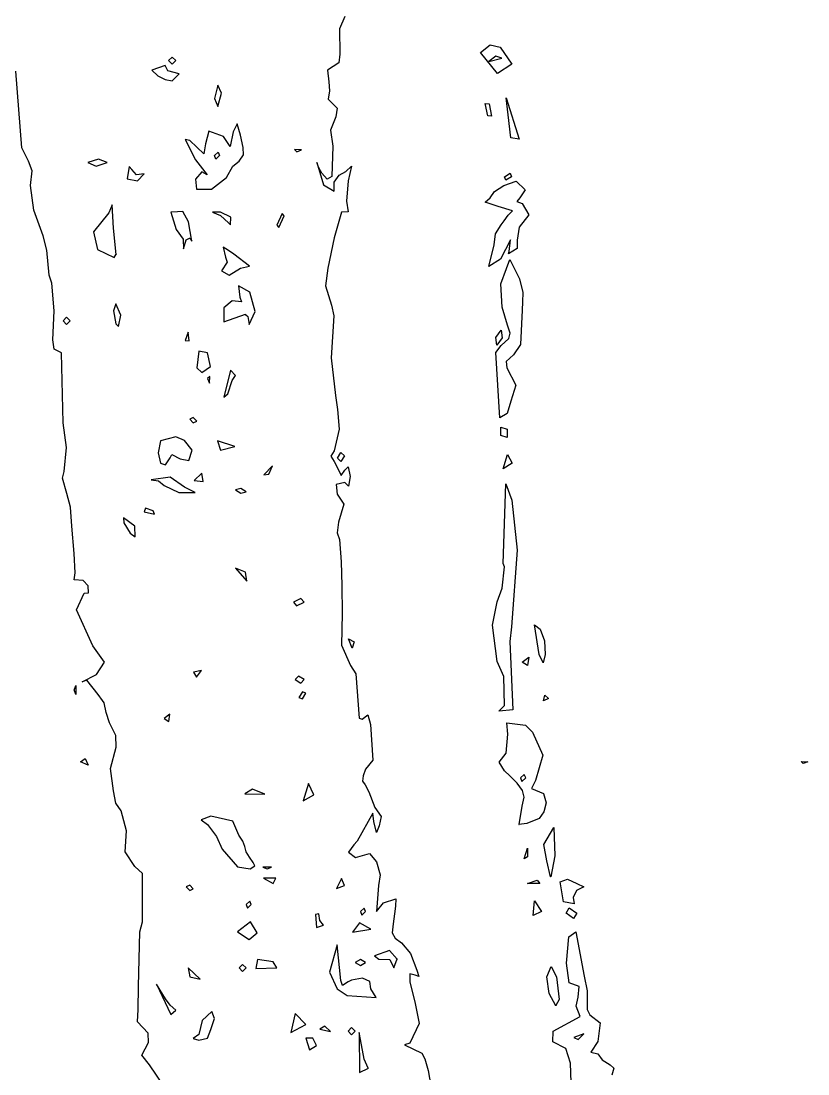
# Model space of a CAD drawing. Extents: x -16 to 63, y -3 to 108.
# Drawn here: x 40.058 to 41.495, y 84.325 to 86.249 of the extents above; entities that cross this region are included whole.
import ezdxf

# ---------------------------------------------------------------- set-up
doc = ezdxf.new("R2010")
doc.units = 0

msp = doc.modelspace()

# ---------------------------------------------------------------- linework, layer by layer
at = {"layer": 'Layer 1'}
for p, q in [((40.649016, 86.257318), (40.639449, 86.234825)), ((40.639449, 86.234825), (40.640295, 86.188868)), ((40.897138, 86.191429), (40.914664, 86.205427)), ((40.914664, 86.205427), (40.933319, 86.201392)), ((40.933319, 86.201392), (40.954457, 86.17035)), ((40.333823, 86.183223), (40.327388, 86.176789)), ((40.327388, 86.176789), (40.333823, 86.170354)), ((40.340258, 86.176789), (40.333823, 86.183223)), ((40.333823, 86.170354), (40.340258, 86.176789)), ((40.340258, 86.176789), (40.340258, 86.176789)), ((40.640295, 86.188868), (40.638602, 86.17264)), ((40.92814, 86.153386), (40.897138, 86.191429)), ((40.925289, 86.185107), (40.912081, 86.175512)), ((40.912081, 86.175512), (40.936014, 86.181043)), ((40.936014, 86.181043), (40.925289, 86.185107)), ((40.936014, 86.181043), (40.936014, 86.181043)), ((40.059499, 86.017665), (40.048069, 86.157743)), ((40.320982, 86.167616), (40.296513, 86.159545)), ((40.296513, 86.159545), (40.307774, 86.149103)), ((40.325808, 86.158275), (40.320982, 86.167616)), ((40.346692, 86.15263), (40.325808, 86.158275)), ((40.638602, 86.17264), (40.617718, 86.159376)), ((40.617718, 86.159376), (40.620258, 86.138266)), ((40.954457, 86.17035), (40.928154, 86.153388)), ((40.307774, 86.149103), (40.32101, 86.142132)), ((40.32101, 86.142132), (40.333851, 86.139592)), ((40.333851, 86.139592), (40.346692, 86.152489)), ((40.346692, 86.152489), (40.346692, 86.15263)), ((40.620258, 86.138266), (40.621104, 86.121784)), ((40.928154, 86.153388), (40.92814, 86.153386)), ((40.417397, 86.131791), (40.411076, 86.107689)), ((40.423719, 86.117341), (40.417397, 86.131791)), ((40.417397, 86.09324), (40.423719, 86.117341)), ((40.423719, 86.117341), (40.423719, 86.117341)), ((40.621104, 86.121784), (40.619129, 86.106262)), ((40.411076, 86.107689), (40.417397, 86.09324)), ((40.619129, 86.106262), (40.635074, 86.090203)), ((40.91028, 86.076043), (40.905849, 86.098536)), ((40.905849, 86.098536), (40.912707, 86.097689)), ((40.947587, 86.077654), (40.943861, 86.109049)), ((40.943861, 86.109049), (40.967935, 86.033021)), ((40.635074, 86.090203), (40.632816, 86.074145)), ((40.912707, 86.097689), (40.917138, 86.075196)), ((40.452704, 86.061134), (40.445592, 86.046459)), ((40.458771, 86.040617), (40.452704, 86.061134)), ((40.632816, 86.074145), (40.623306, 86.049507)), ((40.917138, 86.075196), (40.91028, 86.076043)), ((40.91028, 86.076043), (40.91028, 86.076043)), ((40.952638, 86.035871), (40.947587, 86.077654)), ((40.400831, 86.047842), (40.394509, 86.02501)), ((40.427671, 86.037992), (40.400831, 86.047842)), ((40.445592, 86.046459), (40.439552, 86.020099)), ((40.463456, 86.017983), (40.458771, 86.040617)), ((40.623306, 86.049507), (40.627624, 86.020537)), ((40.365977, 86.030965), (40.357369, 86.032376)), ((40.357369, 86.032376), (40.376278, 85.995255)), ((40.391433, 86.006299), (40.365977, 86.030965)), ((40.394509, 86.02501), (40.391433, 86.006299)), ((40.439552, 86.020099), (40.427671, 86.037992)), ((40.967935, 86.033021), (40.952638, 86.035871)), ((40.952638, 86.035871), (40.952638, 86.035871)), ((40.071494, 85.993225), (40.059499, 86.017665)), ((40.410963, 86.003259), (40.417765, 86.009694)), ((40.413785, 85.996824), (40.410963, 86.003259)), ((40.410963, 86.003259), (40.410963, 86.003259)), ((40.420587, 86.003259), (40.413785, 85.996824)), ((40.417765, 86.009694), (40.420587, 86.003259)), ((40.455977, 85.993091), (40.464021, 86.004887)), ((40.464021, 86.004887), (40.463456, 86.017983)), ((40.569902, 86.013571), (40.557569, 86.014136)), ((40.557569, 86.014136), (40.561464, 86.010241)), ((40.561464, 86.010241), (40.569902, 86.013628)), ((40.569902, 86.013628), (40.569902, 86.013571)), ((40.627624, 86.020537), (40.625366, 85.964883)), ((40.078041, 85.975473), (40.071494, 85.993225)), ((40.199243, 85.996836), (40.179572, 85.990401)), ((40.179572, 85.990401), (40.195263, 85.983966)), ((40.195263, 85.983966), (40.214934, 85.990401)), ((40.214934, 85.990401), (40.199243, 85.996836)), ((40.214934, 85.990401), (40.214934, 85.990401)), ((40.255072, 85.983458), (40.251854, 85.960711)), ((40.260011, 85.977927), (40.255072, 85.983458)), ((40.376278, 85.995255), (40.398094, 85.967767)), ((40.4334, 85.96309), (40.44466, 85.983975)), ((40.44466, 85.983975), (40.455977, 85.993091)), ((40.6018, 85.980969), (40.598385, 85.990621)), ((40.598385, 85.990621), (40.610549, 85.949866)), ((40.651349, 85.974173), (40.661509, 85.984192)), ((40.661509, 85.984192), (40.655639, 85.956986)), ((40.075219, 85.948492), (40.078041, 85.975473)), ((40.268929, 85.967795), (40.260011, 85.977927)), ((40.282419, 85.969771), (40.268929, 85.967795)), ((40.270283, 85.957268), (40.282419, 85.969883)), ((40.282419, 85.969883), (40.282419, 85.969771)), ((40.387765, 85.973778), (40.376476, 85.960231)), ((40.398094, 85.967767), (40.387765, 85.973778)), ((40.607529, 85.971317), (40.6018, 85.980969)), ((40.617012, 85.960057), (40.607529, 85.971317)), ((40.625366, 85.964883), (40.617012, 85.960057)), ((40.6299, 85.9547), (40.638705, 85.967541)), ((40.638705, 85.967541), (40.651349, 85.974173)), ((40.941103, 85.964646), (40.951517, 85.97108)), ((40.943643, 85.958211), (40.941103, 85.964646)), ((40.941103, 85.964646), (40.941103, 85.964646)), ((40.954057, 85.964646), (40.943643, 85.958211)), ((40.951517, 85.97108), (40.954057, 85.964646)), ((40.081061, 85.903501), (40.075219, 85.948492)), ((40.251854, 85.960711), (40.270283, 85.957268)), ((40.376476, 85.960231), (40.378169, 85.942085)), ((40.405996, 85.942085), (40.433259, 85.962969)), ((40.433259, 85.962969), (40.4334, 85.96309)), ((40.610549, 85.949866), (40.629825, 85.938492)), ((40.629825, 85.938492), (40.6299, 85.9547)), ((40.655639, 85.956986), (40.652421, 85.919882)), ((40.92273, 85.937419), (40.93972, 85.94868)), ((40.93972, 85.94868), (40.962382, 85.956413)), ((40.962382, 85.956413), (40.978666, 85.940467)), ((40.378169, 85.942085), (40.405996, 85.942085)), ((40.905768, 85.918172), (40.914686, 85.926215)), ((40.914686, 85.926215), (40.92273, 85.937419)), ((40.969268, 85.926243), (40.963596, 85.919131)), ((40.978666, 85.940467), (40.969268, 85.926243)), ((40.22431, 85.913244), (40.218129, 85.898399)), ((40.226568, 85.870852), (40.22431, 85.913244)), ((40.652421, 85.919882), (40.655272, 85.900494)), ((40.929277, 85.910128), (40.905768, 85.918172)), ((40.955524, 85.902085), (40.929277, 85.910128)), ((40.963596, 85.919131), (40.973473, 85.915801)), ((40.973473, 85.915801), (40.98527, 85.895058)), ((40.098276, 85.856632), (40.081061, 85.903501)), ((40.218129, 85.898399), (40.190133, 85.863791)), ((40.343543, 85.900381), (40.331238, 85.899534)), ((40.331238, 85.899534), (40.341342, 85.868281)), ((40.353421, 85.901227), (40.343543, 85.900381)), ((40.36344, 85.88229), (40.353421, 85.901227)), ((40.422421, 85.900017), (40.407746, 85.899734)), ((40.407746, 85.899734), (40.422195, 85.893921)), ((40.422195, 85.893921), (40.436645, 85.880402)), ((40.440878, 85.890506), (40.422421, 85.900017)), ((40.440653, 85.876705), (40.440848, 85.890619)), ((40.440848, 85.890619), (40.440878, 85.890506)), ((40.534864, 85.897166), (40.525071, 85.876141)), ((40.528966, 85.87202), (40.538759, 85.893046)), ((40.538759, 85.893046), (40.534864, 85.897166)), ((40.538759, 85.893046), (40.538759, 85.893046)), ((40.643503, 85.899647), (40.629985, 85.853052)), ((40.655272, 85.900494), (40.643503, 85.899647)), ((40.94051, 85.883684), (40.947396, 85.894042)), ((40.947396, 85.894042), (40.955524, 85.902085)), ((40.98527, 85.895058), (40.967603, 85.872395)), ((40.23162, 85.822744), (40.226568, 85.870852)), ((40.341342, 85.868281), (40.353759, 85.850613)), ((40.370072, 85.846939), (40.36344, 85.88229)), ((40.436645, 85.880402), (40.440653, 85.876705)), ((40.525071, 85.876141), (40.528966, 85.87202)), ((40.924338, 85.860062), (40.934978, 85.876967)), ((40.934978, 85.876967), (40.94051, 85.883684)), ((40.967603, 85.872395), (40.964132, 85.848773)), ((40.104739, 85.83047), (40.098276, 85.856632)), ((40.190133, 85.863791), (40.197245, 85.831764)), ((40.353759, 85.850613), (40.354324, 85.832946)), ((40.354324, 85.832946), (40.35946, 85.849005)), ((40.35946, 85.849005), (40.365754, 85.852222)), ((40.365754, 85.852222), (40.365839, 85.852188)), ((40.365839, 85.852188), (40.370072, 85.846939)), ((40.629985, 85.853052), (40.617962, 85.797677)), ((40.922081, 85.840194), (40.924338, 85.860062)), ((40.951756, 85.849084), (40.933525, 85.814054)), ((40.949216, 85.827635), (40.951756, 85.849084)), ((40.964132, 85.848773), (40.964033, 85.833505)), ((40.109057, 85.784592), (40.104739, 85.83047)), ((40.197245, 85.831764), (40.227773, 85.817173)), ((40.436676, 85.829715), (40.427024, 85.83615)), ((40.427024, 85.83615), (40.431258, 85.817749)), ((40.44678, 85.82328), (40.436676, 85.829715)), ((40.912429, 85.800547), (40.922081, 85.840194)), ((40.964033, 85.833505), (40.94837, 85.823881)), ((40.227773, 85.817173), (40.231611, 85.822761)), ((40.231611, 85.822761), (40.23162, 85.822744)), ((40.431258, 85.817749), (40.434475, 85.80852)), ((40.475242, 85.801239), (40.44678, 85.82328)), ((40.933525, 85.814054), (40.912669, 85.800592)), ((40.944358, 85.797081), (40.950454, 85.813563)), ((40.94837, 85.823881), (40.949216, 85.827635)), ((40.950454, 85.813563), (40.968121, 85.77817)), ((40.434475, 85.80852), (40.423807, 85.792433)), ((40.423807, 85.792433), (40.437805, 85.784447)), ((40.437805, 85.784447), (40.458944, 85.797598)), ((40.458944, 85.797598), (40.458958, 85.79757)), ((40.458958, 85.79757), (40.475242, 85.801239)), ((40.617962, 85.797677), (40.613813, 85.765464)), ((40.912669, 85.800592), (40.912429, 85.800547)), ((40.934028, 85.768599), (40.944358, 85.797081)), ((40.11394, 85.770142), (40.109057, 85.784592)), ((40.968121, 85.77817), (40.974358, 85.75308)), ((40.118145, 85.719675), (40.11394, 85.770142)), ((40.475439, 85.753713), (40.455232, 85.765453)), ((40.455232, 85.765453), (40.45749, 85.744371)), ((40.485515, 85.718364), (40.475439, 85.753713)), ((40.613813, 85.765464), (40.625074, 85.729681)), ((40.936963, 85.725981), (40.934028, 85.768599)), ((40.974358, 85.75308), (40.973793, 85.735921)), ((40.443435, 85.738021), (40.428421, 85.724926)), ((40.460425, 85.736045), (40.443435, 85.738021)), ((40.45749, 85.744371), (40.460425, 85.736045)), ((40.973793, 85.735921), (40.973511, 85.720596)), ((40.115887, 85.666651), (40.118145, 85.719675)), ((40.231111, 85.732193), (40.226737, 85.719691)), ((40.226737, 85.719691), (40.230914, 85.695956)), ((40.24034, 85.711591), (40.231111, 85.732193)), ((40.428421, 85.724926), (40.428277, 85.699328)), ((40.428277, 85.699328), (40.467805, 85.713101)), ((40.467805, 85.713101), (40.467876, 85.713059)), ((40.474508, 85.694742), (40.485515, 85.718364)), ((40.625074, 85.729681), (40.629392, 85.710603)), ((40.946757, 85.693506), (40.936963, 85.725981)), ((40.973511, 85.720596), (40.970294, 85.658045)), ((40.141023, 85.707612), (40.134589, 85.701177)), ((40.134589, 85.701177), (40.141023, 85.694742)), ((40.147458, 85.701177), (40.141023, 85.707612)), ((40.141023, 85.694742), (40.147458, 85.701177)), ((40.147458, 85.701177), (40.147458, 85.701177)), ((40.230914, 85.695956), (40.23605, 85.690678)), ((40.23605, 85.690678), (40.240312, 85.711591)), ((40.240312, 85.711591), (40.24034, 85.711591)), ((40.467876, 85.713059), (40.47225, 85.709192)), ((40.47225, 85.709192), (40.474508, 85.694742)), ((40.629392, 85.710603), (40.624566, 85.633771)), ((40.363338, 85.680247), (40.357609, 85.66512)), ((40.364749, 85.664838), (40.363338, 85.68036)), ((40.363338, 85.68036), (40.363338, 85.680247)), ((40.925041, 85.671033), (40.934834, 85.684213)), ((40.934834, 85.684213), (40.936527, 85.66996)), ((40.951046, 85.678492), (40.946757, 85.693506)), ((40.948789, 85.669122), (40.951046, 85.678492)), ((40.118427, 85.649633), (40.115887, 85.666651)), ((40.357609, 85.66512), (40.364749, 85.664838)), ((40.926734, 85.656781), (40.925041, 85.671033)), ((40.925041, 85.671033), (40.925041, 85.671033)), ((40.925308, 85.64344), (40.934706, 85.656281)), ((40.936527, 85.66996), (40.926734, 85.656781)), ((40.934706, 85.656281), (40.948789, 85.669122)), ((40.970294, 85.658045), (40.957425, 85.639249)), ((40.131889, 85.642606), (40.118427, 85.649633)), ((40.134429, 85.514666), (40.131889, 85.642606)), ((40.382566, 85.645639), (40.379066, 85.615604)), ((40.398624, 85.642816), (40.382566, 85.645639)), ((40.403648, 85.617614), (40.398624, 85.642816)), ((40.93225, 85.523617), (40.925308, 85.64344)), ((40.957425, 85.639249), (40.94385, 85.627169)), ((40.387815, 85.606489), (40.403676, 85.617749)), ((40.403676, 85.617749), (40.403648, 85.617614)), ((40.624566, 85.633771), (40.632045, 85.564474)), ((40.94385, 85.627169), (40.945543, 85.615316)), ((40.379066, 85.615604), (40.387815, 85.606489)), ((40.402519, 85.599524), (40.398624, 85.595629)), ((40.402011, 85.58719), (40.402575, 85.599524)), ((40.402575, 85.599524), (40.402519, 85.599524)), ((40.440602, 85.611208), (40.428523, 85.561395)), ((40.449548, 85.601556), (40.440602, 85.611208)), ((40.443509, 85.591904), (40.449548, 85.601556)), ((40.945543, 85.615316), (40.961404, 85.583642)), ((40.398624, 85.595629), (40.402011, 85.58719)), ((40.435465, 85.56783), (40.443509, 85.591932)), ((40.443509, 85.591932), (40.443509, 85.591904)), ((40.961404, 85.583642), (40.952457, 85.554139)), ((40.428523, 85.561395), (40.435465, 85.56783)), ((40.632045, 85.564474), (40.635657, 85.539441)), ((40.952457, 85.554139), (40.946051, 85.531843)), ((40.372411, 85.524413), (40.365977, 85.521591)), ((40.365977, 85.521591), (40.372411, 85.514789)), ((40.378846, 85.517611), (40.372411, 85.524413)), ((40.635657, 85.539441), (40.638959, 85.503021)), ((40.932561, 85.523659), (40.93225, 85.523617)), ((40.946051, 85.531843), (40.932561, 85.523659)), ((40.140779, 85.469688), (40.134429, 85.514666)), ((40.372411, 85.514789), (40.378846, 85.51764)), ((40.378846, 85.51764), (40.378846, 85.517611)), ((40.638959, 85.503021), (40.629815, 85.463478)), ((40.934112, 85.491723), (40.934013, 85.506822)), ((40.934013, 85.506822), (40.945725, 85.503322)), ((40.945725, 85.503322), (40.945824, 85.488223)), ((40.340322, 85.489051), (40.312467, 85.482108)), ((40.356324, 85.482616), (40.340322, 85.489051)), ((40.370407, 85.464949), (40.356324, 85.482616)), ((40.945824, 85.488223), (40.934112, 85.491723)), ((40.934112, 85.491723), (40.934112, 85.491723)), ((40.136574, 85.425566), (40.140779, 85.469688)), ((40.312467, 85.482108), (40.308544, 85.4597)), ((40.364029, 85.445673), (40.370407, 85.464949)), ((40.448386, 85.471327), (40.416695, 85.481656)), ((40.416695, 85.481656), (40.421972, 85.464949)), ((40.421972, 85.464949), (40.448388, 85.471299)), ((40.448388, 85.471299), (40.448386, 85.471327)), ((40.629815, 85.463478), (40.623522, 85.453826)), ((40.308544, 85.4597), (40.312269, 85.440762)), ((40.321385, 85.437799), (40.330501, 85.45081)), ((40.330445, 85.450838), (40.333493, 85.456934)), ((40.330501, 85.45081), (40.330445, 85.450838)), ((40.333493, 85.456934), (40.348337, 85.44889)), ((40.348337, 85.44889), (40.364029, 85.445673)), ((40.623522, 85.453826), (40.629956, 85.444174)), ((40.629956, 85.444174), (40.636391, 85.431305)), ((40.635832, 85.450363), (40.642266, 85.460382)), ((40.642266, 85.444324), (40.635832, 85.450363)), ((40.635832, 85.450363), (40.635832, 85.450363)), ((40.642266, 85.460382), (40.648701, 85.454343)), ((40.648701, 85.454343), (40.642266, 85.444324)), ((40.93858, 85.430918), (40.946679, 85.457165)), ((40.946679, 85.457165), (40.95492, 85.441106)), ((40.133215, 85.413769), (40.136574, 85.425566)), ((40.312269, 85.440762), (40.321385, 85.437799)), ((40.517394, 85.436219), (40.501166, 85.419596)), ((40.510733, 85.421007), (40.517394, 85.436106)), ((40.517394, 85.436106), (40.517394, 85.436219)), ((40.636391, 85.431305), (40.642826, 85.418464)), ((40.642826, 85.418464), (40.64926, 85.428483)), ((40.64926, 85.428483), (40.65561, 85.434579)), ((40.65561, 85.434579), (40.659307, 85.416517)), ((40.938608, 85.430918), (40.93858, 85.430918)), ((40.95492, 85.441106), (40.938608, 85.430918)), ((40.141259, 85.385575), (40.133215, 85.413769)), ((40.330162, 85.415504), (40.295296, 85.410734)), ((40.295296, 85.410734), (40.309097, 85.409041)), ((40.309097, 85.409041), (40.319483, 85.400377)), ((40.356352, 85.397103), (40.330162, 85.415504)), ((40.38784, 85.422841), (40.374039, 85.409097)), ((40.374039, 85.409097), (40.39069, 85.407404)), ((40.387868, 85.422813), (40.38784, 85.422841)), ((40.39069, 85.407404), (40.387868, 85.422813)), ((40.501166, 85.419596), (40.510733, 85.421007)), ((40.64943, 85.405567), (40.633654, 85.402349)), ((40.65609, 85.39916), (40.64943, 85.405567)), ((40.659307, 85.416517), (40.65609, 85.39916)), ((40.319483, 85.400377), (40.345842, 85.387338)), ((40.345842, 85.387338), (40.3756, 85.3873)), ((40.3756, 85.3873), (40.356352, 85.397103)), ((40.459174, 85.394986), (40.449522, 85.392446)), ((40.449522, 85.392446), (40.459174, 85.386209)), ((40.468826, 85.388749), (40.459174, 85.394986)), ((40.459174, 85.386209), (40.468826, 85.388749)), ((40.468826, 85.388749), (40.468826, 85.388749)), ((40.633654, 85.402349), (40.635347, 85.384174)), ((40.938548, 85.257843), (40.943374, 85.403261)), ((40.943374, 85.403261), (40.954353, 85.373531)), ((40.148145, 85.360401), (40.141259, 85.385575)), ((40.635347, 85.384174), (40.647341, 85.365886)), ((40.954353, 85.373531), (40.964089, 85.281874)), ((40.150685, 85.325831), (40.148145, 85.360401)), ((40.284927, 85.358517), (40.28267, 85.352337)), ((40.28267, 85.352337), (40.301748, 85.347652)), ((40.299179, 85.354086), (40.284927, 85.358517)), ((40.301719, 85.347652), (40.299179, 85.354086)), ((40.301748, 85.347652), (40.301719, 85.347652)), ((40.647341, 85.365886), (40.637887, 85.333402)), ((40.265389, 85.325751), (40.24473, 85.34102)), ((40.24473, 85.34102), (40.245577, 85.332271)), ((40.245577, 85.332271), (40.256838, 85.31339)), ((40.637887, 85.333402), (40.635347, 85.313534)), ((40.154749, 85.276019), (40.150685, 85.325831)), ((40.256838, 85.31339), (40.266236, 85.306673)), ((40.266236, 85.306673), (40.265389, 85.325751)), ((40.265389, 85.325751), (40.265389, 85.325751)), ((40.635347, 85.313534), (40.63958, 85.301765)), ((40.63958, 85.301765), (40.642741, 85.260792)), ((40.156725, 85.240349), (40.154749, 85.276019)), ((40.964089, 85.281874), (40.953563, 85.141816)), ((40.642741, 85.260792), (40.64387, 85.217697)), ((40.936883, 85.2126), (40.941088, 85.251436)), ((40.941088, 85.251436), (40.938548, 85.257843)), ((40.154749, 85.227818), (40.156725, 85.240349)), ((40.467658, 85.241604), (40.449539, 85.249309)), ((40.449539, 85.249309), (40.469972, 85.225517)), ((40.467715, 85.241576), (40.467658, 85.241604)), ((40.469972, 85.225517), (40.467715, 85.241576)), ((40.171146, 85.226407), (40.154749, 85.227818)), ((40.180431, 85.216699), (40.171146, 85.226407)), ((40.180996, 85.203942), (40.180431, 85.216699)), ((40.64387, 85.217697), (40.644717, 85.166344)), ((40.159011, 85.172878), (40.173235, 85.20366)), ((40.173235, 85.20366), (40.180996, 85.203942)), ((40.927457, 85.187792), (40.936883, 85.2126)), ((40.569204, 85.193406), (40.555601, 85.186972)), ((40.555601, 85.186972), (40.561274, 85.180537)), ((40.561274, 85.180537), (40.574877, 85.186972)), ((40.574877, 85.186972), (40.569204, 85.193406)), ((40.574877, 85.186972), (40.574877, 85.186972)), ((40.918934, 85.144942), (40.927457, 85.187792)), ((40.189081, 85.107168), (40.159011, 85.172878)), ((40.644717, 85.166344), (40.643305, 85.108203)), ((40.927401, 85.078739), (40.918934, 85.144942)), ((40.953563, 85.141816), (40.950486, 85.115372)), ((41.004195, 85.091566), (40.995784, 85.145394)), ((40.995784, 85.145394), (41.005916, 85.137746)), ((41.005916, 85.137746), (41.014355, 85.116438)), ((40.662515, 85.10294), (40.656108, 85.120127)), ((40.656108, 85.120127), (40.66624, 85.114539)), ((40.210022, 85.077264), (40.189081, 85.107168)), ((40.643305, 85.108203), (40.659392, 85.071373)), ((40.66624, 85.114539), (40.662515, 85.10294)), ((40.662515, 85.10294), (40.662515, 85.10294)), ((40.950486, 85.115372), (40.956272, 84.990017)), ((41.014355, 85.116438), (41.015483, 85.091546)), ((40.940016, 85.051109), (40.927401, 85.078739)), ((40.973537, 85.077455), (40.985221, 85.086288)), ((40.985221, 85.086288), (40.983245, 85.071472)), ((41.01173, 85.076306), (41.004195, 85.091566)), ((41.015483, 85.091546), (41.01173, 85.076306)), ((40.195685, 85.054771), (40.210022, 85.077264)), ((40.387355, 85.062275), (40.372764, 85.059057)), ((40.372764, 85.059057), (40.378522, 85.050054)), ((40.378522, 85.050054), (40.387355, 85.062275)), ((40.387355, 85.062275), (40.387355, 85.062275)), ((40.659392, 85.071373), (40.669524, 85.055879)), ((40.983245, 85.071472), (40.973508, 85.077455)), ((40.973508, 85.077455), (40.973537, 85.077455)), ((40.169495, 85.041196), (40.195685, 85.054771)), ((40.17799, 85.044385), (40.169495, 85.041196)), ((40.198762, 85.018336), (40.17799, 85.044385)), ((40.564858, 85.052002), (40.558819, 85.045567)), ((40.558819, 85.045567), (40.568838, 85.039132)), ((40.574877, 85.045567), (40.564858, 85.052002)), ((40.568838, 85.039132), (40.574877, 85.045567)), ((40.574877, 85.045567), (40.574877, 85.045567)), ((40.669524, 85.055879), (40.67562, 84.974969)), ((40.941145, 84.998441), (40.940016, 85.051109)), ((40.154807, 85.026466), (40.158052, 85.034509)), ((40.158052, 85.018451), (40.154807, 85.026494)), ((40.154807, 85.026494), (40.154807, 85.026466)), ((40.158052, 85.034509), (40.158052, 85.018451)), ((40.57166, 85.023159), (40.565225, 85.012773)), ((40.578094, 85.020619), (40.57166, 85.023159)), ((40.57166, 85.010233), (40.578094, 85.020647)), ((40.578094, 85.020647), (40.578094, 85.020619)), ((40.206466, 85.007076), (40.198762, 85.018336)), ((40.209909, 85.003012), (40.206466, 85.007076)), ((40.213409, 84.985345), (40.209909, 85.003012)), ((40.565225, 85.012773), (40.57166, 85.010233)), ((41.021448, 85.010774), (41.012078, 85.006739)), ((41.012078, 85.006739), (41.012107, 85.006738)), ((41.012107, 85.006738), (41.014929, 85.016757)), ((41.014929, 85.016757), (41.021448, 85.010774)), ((40.219477, 84.966492), (40.213409, 84.985345)), ((40.329843, 84.982595), (40.319288, 84.974326)), ((40.327896, 84.969189), (40.329872, 84.982595)), ((40.329872, 84.982595), (40.329843, 84.982595)), ((40.956272, 84.990017), (40.931465, 84.988041)), ((40.931465, 84.988041), (40.931493, 84.988112)), ((40.931493, 84.988112), (40.941145, 84.998441)), ((40.230878, 84.943124), (40.219477, 84.966492)), ((40.319288, 84.974326), (40.327896, 84.969189)), ((40.67562, 84.974969), (40.681236, 84.973276)), ((40.681236, 84.973276), (40.691199, 84.981319)), ((40.691199, 84.981319), (40.69642, 84.963652)), ((40.69642, 84.963652), (40.70023, 84.898058)), ((40.947332, 84.945635), (40.945074, 84.966519)), ((40.945074, 84.966519), (40.979528, 84.962229)), ((40.944227, 84.910811), (40.947332, 84.945635)), ((40.979528, 84.962229), (40.992425, 84.949388)), ((40.992425, 84.949388), (41.011193, 84.90763)), ((40.231725, 84.921816), (40.230878, 84.943124)), ((40.220888, 84.882737), (40.231725, 84.921816)), ((40.931386, 84.894753), (40.944227, 84.910811)), ((41.011193, 84.90763), (40.997816, 84.861244)), ((40.180612, 84.889077), (40.166445, 84.895032)), ((40.166445, 84.895032), (40.166473, 84.895032)), ((40.166473, 84.895032), (40.175081, 84.901326)), ((40.175081, 84.901326), (40.180612, 84.889077)), ((40.70023, 84.898058), (40.687304, 84.881887)), ((40.941038, 84.878694), (40.931386, 84.894753)), ((41.483005, 84.895822), (41.483033, 84.895879)), ((41.486899, 84.891928), (41.483005, 84.895822)), ((41.483033, 84.895879), (41.495338, 84.895314)), ((41.495338, 84.895314), (41.486899, 84.891928)), ((40.226673, 84.842334), (40.220888, 84.882737)), ((40.683014, 84.869892), (40.681321, 84.859817)), ((40.687304, 84.881887), (40.683014, 84.869892)), ((40.95069, 84.869494), (40.941038, 84.878694)), ((40.964011, 84.85606), (40.95069, 84.869494)), ((40.976881, 84.872285), (40.970079, 84.86585)), ((40.979703, 84.86585), (40.976881, 84.872285)), ((40.582737, 84.855632), (40.573367, 84.823741)), ((40.592671, 84.835086), (40.582737, 84.855632)), ((40.681321, 84.859817), (40.686203, 84.852902)), ((40.686203, 84.852902), (40.693118, 84.840626)), ((40.973945, 84.842965), (40.964011, 84.85606)), ((40.970079, 84.86585), (40.972901, 84.859416)), ((40.972901, 84.859416), (40.979703, 84.86585)), ((40.979703, 84.86585), (40.979703, 84.86585)), ((40.997816, 84.861244), (40.990139, 84.846541)), ((40.231161, 84.819813), (40.226673, 84.842334)), ((40.48051, 84.84519), (40.46654, 84.836497)), ((40.46654, 84.836497), (40.503009, 84.835933)), ((40.503003, 84.835933), (40.48051, 84.84519)), ((40.503009, 84.835933), (40.503003, 84.835933)), ((40.573367, 84.823741), (40.592699, 84.835086)), ((40.592699, 84.835086), (40.592671, 84.835086)), ((40.693118, 84.840626), (40.704322, 84.811907)), ((40.973268, 84.814432), (40.976768, 84.830321)), ((40.976768, 84.830321), (40.973945, 84.842965)), ((40.990139, 84.846541), (41.01204, 84.83734)), ((41.01204, 84.83734), (41.016979, 84.820492)), ((40.240813, 84.805504), (40.231161, 84.819813)), ((40.704322, 84.811907), (40.715978, 84.795171)), ((40.967539, 84.780535), (40.973268, 84.814432)), ((41.016979, 84.820492), (41.01283, 84.804038)), ((40.250465, 84.769267), (40.240813, 84.805504)), ((40.404542, 84.79573), (40.386875, 84.789352)), ((40.444569, 84.786981), (40.404542, 84.79573)), ((40.700343, 84.801408), (40.671714, 84.750109)), ((40.702318, 84.786084), (40.700343, 84.801408)), ((40.715978, 84.795171), (40.712083, 84.777956)), ((41.004307, 84.791507), (40.981842, 84.782194)), ((41.01283, 84.804038), (41.004307, 84.791507)), ((40.386875, 84.789352), (40.398135, 84.780829)), ((40.398135, 84.780829), (40.415069, 84.758449)), ((40.45583, 84.761327), (40.444569, 84.786981)), ((40.70737, 84.765848), (40.702318, 84.786084)), ((40.712083, 84.777956), (40.70737, 84.765848)), ((40.981842, 84.782194), (40.967392, 84.780501)), ((40.967392, 84.780501), (40.967539, 84.780535)), ((41.012873, 84.74393), (41.030907, 84.77504)), ((41.030907, 84.77504), (41.033165, 84.72363)), ((40.248207, 84.730701), (40.250465, 84.769267)), ((40.415069, 84.758449), (40.425229, 84.73573)), ((40.463083, 84.750067), (40.45583, 84.761327)), ((40.425229, 84.73573), (40.453056, 84.703415)), ((40.466498, 84.740415), (40.463083, 84.750067)), ((40.469038, 84.730763), (40.466498, 84.740415)), ((40.665731, 84.743561), (40.655712, 84.730268)), ((40.671714, 84.750109), (40.665731, 84.743561)), ((40.977039, 84.718034), (40.982909, 84.73731)), ((40.982909, 84.73731), (40.982909, 84.721251)), ((41.018461, 84.714193), (41.012873, 84.74393)), ((40.26593, 84.703975), (40.248207, 84.730701)), ((40.475275, 84.721111), (40.469038, 84.730763)), ((40.482077, 84.711459), (40.475275, 84.721111)), ((40.655712, 84.730268), (40.668553, 84.720617)), ((40.668553, 84.720617), (40.694264, 84.727898)), ((40.694264, 84.727898), (40.707105, 84.712206)), ((40.982909, 84.721251), (40.977039, 84.718034)), ((40.977039, 84.718034), (40.977039, 84.718034)), ((41.025319, 84.685268), (41.018461, 84.714193)), ((41.033165, 84.72363), (41.02546, 84.685268)), ((40.279477, 84.691134), (40.26593, 84.703975)), ((40.453056, 84.703415), (40.47648, 84.699634)), ((40.47648, 84.699634), (40.48489, 84.705109)), ((40.484899, 84.705024), (40.482077, 84.711459)), ((40.48489, 84.705109), (40.484899, 84.705024)), ((40.51543, 84.702766), (40.499371, 84.702766)), ((40.499371, 84.702766), (40.507415, 84.699521)), ((40.507415, 84.699521), (40.515458, 84.702766)), ((40.515458, 84.702766), (40.51543, 84.702766)), ((40.707105, 84.712206), (40.713878, 84.688697)), ((40.279723, 84.602925), (40.279477, 84.691134)), ((40.523084, 84.682333), (40.500957, 84.682528)), ((40.500957, 84.682528), (40.518258, 84.672876)), ((40.518258, 84.672876), (40.523084, 84.682302)), ((40.523084, 84.682302), (40.523084, 84.682333)), ((40.643036, 84.682108), (40.634231, 84.663876)), ((40.648794, 84.669295), (40.643036, 84.682108)), ((40.713878, 84.688697), (40.710661, 84.669252)), ((40.982918, 84.673048), (41.000585, 84.679031)), ((41.000585, 84.679031), (41.005411, 84.673048)), ((41.02546, 84.685268), (41.025319, 84.685268)), ((41.042983, 84.676005), (41.05622, 84.680436)), ((41.048797, 84.63902), (41.042983, 84.676005)), ((41.05622, 84.680436), (41.073266, 84.673042)), ((40.36599, 84.669662), (40.359555, 84.666839)), ((40.359555, 84.666839), (40.36599, 84.660038)), ((40.372425, 84.66286), (40.36599, 84.669662)), ((40.36599, 84.660038), (40.372425, 84.66286)), ((40.372425, 84.66286), (40.372425, 84.66286)), ((40.634231, 84.663876), (40.648794, 84.669295)), ((40.648794, 84.669295), (40.648794, 84.669295)), ((40.710661, 84.669252), (40.707246, 84.621416)), ((41.005411, 84.673048), (40.982918, 84.673048)), ((40.982918, 84.673048), (40.982918, 84.673048)), ((41.072673, 84.660173), (41.066464, 84.647332)), ((41.08574, 84.666607), (41.072673, 84.660173)), ((41.073266, 84.673042), (41.08574, 84.666607)), ((40.47565, 84.640751), (40.468849, 84.634316)), ((40.478473, 84.634316), (40.47565, 84.640751)), ((40.707246, 84.621416), (40.719946, 84.637474)), ((40.719946, 84.637474), (40.742749, 84.644529)), ((40.742749, 84.644529), (40.74162, 84.631604)), ((40.993561, 84.6141), (40.995818, 84.640911)), ((40.995818, 84.640911), (41.008659, 84.621635)), ((41.068157, 84.635365), (41.048656, 84.639034)), ((41.048656, 84.639034), (41.048797, 84.63902)), ((41.066464, 84.647332), (41.068157, 84.635365)), ((40.468849, 84.634316), (40.471671, 84.627882)), ((40.471671, 84.627882), (40.478473, 84.634316)), ((40.478473, 84.634316), (40.478473, 84.634316)), ((40.601736, 84.617072), (40.595414, 84.615944)), ((40.603712, 84.605445), (40.601736, 84.617072)), ((40.684534, 84.62791), (40.677733, 84.621475)), ((40.677733, 84.621475), (40.680555, 84.61504)), ((40.680555, 84.61504), (40.687357, 84.621475)), ((40.687357, 84.621475), (40.684534, 84.62791)), ((40.687357, 84.621475), (40.687357, 84.621475)), ((40.739927, 84.617436), (40.737387, 84.59912)), ((40.74162, 84.631604), (40.739927, 84.617436)), ((41.008659, 84.621635), (40.993589, 84.6141)), ((41.053623, 84.618418), (41.059268, 84.62807)), ((41.067254, 84.608766), (41.053623, 84.618418)), ((41.053623, 84.618418), (41.053623, 84.618418)), ((41.059268, 84.62807), (41.072899, 84.618418)), ((41.072899, 84.618418), (41.067254, 84.608766)), ((40.274868, 84.584524), (40.279723, 84.602925)), ((40.476737, 84.602849), (40.452946, 84.584504)), ((40.489437, 84.582811), (40.476737, 84.602849)), ((40.595414, 84.615944), (40.59739, 84.59218)), ((40.610231, 84.596752), (40.603712, 84.605445)), ((40.676113, 84.600986), (40.663187, 84.58394)), ((40.696997, 84.58933), (40.676113, 84.600986)), ((40.737387, 84.59912), (40.735694, 84.582836)), ((40.993589, 84.6141), (40.993561, 84.6141)), ((40.272328, 84.484742), (40.274868, 84.584524)), ((40.452946, 84.584504), (40.47431, 84.570224)), ((40.47431, 84.570224), (40.489437, 84.582811)), ((40.59739, 84.59218), (40.610231, 84.596837)), ((40.610231, 84.596837), (40.610231, 84.596752)), ((40.663187, 84.58394), (40.697006, 84.58933)), ((40.697006, 84.58933), (40.696997, 84.58933)), ((40.735694, 84.582836), (40.741225, 84.572648)), ((41.058275, 84.57503), (41.071539, 84.584682)), ((41.071539, 84.584682), (41.086299, 84.503591)), ((40.47431, 84.570224), (40.47431, 84.570224)), ((40.635547, 84.56069), (40.621464, 84.510517)), ((40.641897, 84.495378), (40.635547, 84.56069)), ((40.741225, 84.572648), (40.752683, 84.564604)), ((40.752683, 84.564604), (40.769137, 84.544566)), ((41.054521, 84.527139), (41.058275, 84.57503)), ((40.730751, 84.550564), (40.703432, 84.540291)), ((40.703432, 84.540291), (40.711645, 84.534618)), ((40.745201, 84.534703), (40.730751, 84.550564)), ((40.769137, 84.544566), (40.780764, 84.514654)), ((40.462398, 84.525051), (40.455964, 84.518616)), ((40.468833, 84.518616), (40.462398, 84.525051)), ((40.489717, 84.534195), (40.4865, 84.517177)), ((40.51816, 84.529397), (40.489717, 84.534195)), ((40.524933, 84.518899), (40.51816, 84.529397)), ((40.677705, 84.5338), (40.668053, 84.528268)), ((40.668053, 84.528268), (40.677705, 84.522737)), ((40.687357, 84.528268), (40.677705, 84.5338)), ((40.677705, 84.522737), (40.687357, 84.528268)), ((40.687357, 84.528268), (40.687357, 84.528268)), ((40.711645, 84.534618), (40.731767, 84.533772)), ((40.731767, 84.533772), (40.738766, 84.518758)), ((40.738766, 84.518758), (40.745201, 84.534816)), ((40.745201, 84.534816), (40.745201, 84.534703)), ((41.018406, 84.502382), (41.026336, 84.521263)), ((41.026336, 84.521263), (41.036242, 84.502128)), ((41.058896, 84.491021), (41.054521, 84.527139)), ((40.385075, 84.497704), (40.362836, 84.518701)), ((40.362836, 84.518701), (40.366223, 84.502248)), ((40.366223, 84.502248), (40.385075, 84.497704)), ((40.455964, 84.518616), (40.462398, 84.512182)), ((40.462398, 84.512182), (40.468833, 84.518616)), ((40.468833, 84.518616), (40.468833, 84.518616)), ((40.4865, 84.517177), (40.524927, 84.518871)), ((40.524927, 84.518871), (40.524933, 84.518899)), ((40.621464, 84.510517), (40.635378, 84.480028)), ((40.777688, 84.505002), (40.767782, 84.507824)), ((40.767782, 84.507824), (40.767782, 84.493064)), ((40.78449, 84.502744), (40.777688, 84.505002)), ((40.780764, 84.514654), (40.78449, 84.502744)), ((41.022414, 84.472001), (41.018406, 84.502382)), ((41.036242, 84.502128), (41.040899, 84.460749)), ((41.086299, 84.503591), (41.092028, 84.476582)), ((40.271764, 84.442496), (40.272328, 84.484742)), ((40.321465, 84.462274), (40.305519, 84.488859)), ((40.305519, 84.488859), (40.331625, 84.433086)), ((40.385075, 84.497704), (40.385075, 84.497704)), ((40.644917, 84.48646), (40.641897, 84.495378)), ((40.655331, 84.493262), (40.644917, 84.48646)), ((40.661625, 84.496169), (40.655331, 84.493262)), ((40.681465, 84.499527), (40.661625, 84.496169)), ((40.695012, 84.493572), (40.681465, 84.499527)), ((40.696705, 84.48028), (40.695012, 84.493572)), ((40.767782, 84.493064), (40.777688, 84.453366)), ((41.077409, 84.484812), (41.058896, 84.491021)), ((41.075434, 84.464943), (41.077409, 84.484812)), ((40.330355, 84.450336), (40.321465, 84.462274)), ((40.635378, 84.480028), (40.653497, 84.467808)), ((40.653497, 84.467808), (40.706797, 84.46445)), ((40.706639, 84.464447), (40.696705, 84.48028)), ((40.706797, 84.46445), (40.706639, 84.464447)), ((41.035001, 84.449508), (41.022414, 84.472001)), ((41.072217, 84.448603), (41.075434, 84.464943)), ((41.092028, 84.476582), (41.092311, 84.442614)), ((40.340289, 84.441474), (40.330355, 84.450336)), ((40.777688, 84.453366), (40.785224, 84.41709)), ((41.040899, 84.460749), (41.035001, 84.449516)), ((41.035001, 84.449516), (41.035001, 84.449508)), ((41.078933, 84.429694), (41.072217, 84.448603)), ((40.270353, 84.420257), (40.271764, 84.442496)), ((40.331625, 84.433086), (40.340289, 84.441468)), ((40.340289, 84.441468), (40.340289, 84.441474)), ((40.406532, 84.43881), (40.38847, 84.422328)), ((40.404557, 84.405874), (40.411358, 84.425771)), ((40.411358, 84.425771), (40.406532, 84.43881)), ((40.558283, 84.435169), (40.550946, 84.400199)), ((40.578095, 84.414821), (40.558283, 84.435169)), ((41.029742, 84.40308), (41.078933, 84.429694)), ((41.092311, 84.442614), (41.096742, 84.432877)), ((41.096742, 84.432877), (41.115904, 84.418117)), ((40.290024, 84.399401), (40.270353, 84.420257)), ((40.38847, 84.422328), (40.3826, 84.396618)), ((40.398658, 84.390183), (40.404557, 84.405874)), ((40.550946, 84.400199), (40.578095, 84.414818)), ((40.578095, 84.414818), (40.578095, 84.414821)), ((40.612924, 84.411999), (40.603809, 84.40627)), ((40.603809, 84.40627), (40.623084, 84.402375)), ((40.623084, 84.402347), (40.612924, 84.411999)), ((40.661641, 84.409346), (40.655207, 84.402911)), ((40.668076, 84.402911), (40.661641, 84.409346)), ((40.785224, 84.41709), (40.768234, 84.381095)), ((41.115904, 84.418117), (41.111474, 84.383827)), ((40.29087, 84.382468), (40.290024, 84.399401)), ((40.3826, 84.396618), (40.372383, 84.389506)), ((40.372383, 84.389506), (40.382543, 84.386288)), ((40.382543, 84.386288), (40.398602, 84.390183)), ((40.398602, 84.390183), (40.398658, 84.390183)), ((40.590843, 84.390183), (40.578199, 84.390183)), ((40.578199, 84.390183), (40.584521, 84.369044)), ((40.597277, 84.376467), (40.590843, 84.390183)), ((40.623084, 84.402375), (40.623084, 84.402347)), ((40.655207, 84.402911), (40.661641, 84.396476)), ((40.661641, 84.396476), (40.668076, 84.402911)), ((40.668076, 84.402911), (40.668076, 84.402911)), ((40.679929, 84.378163), (40.675272, 84.400289)), ((40.675272, 84.400289), (40.675837, 84.327194)), ((41.029178, 84.383663), (41.029742, 84.40308)), ((41.085738, 84.397793), (41.06793, 84.39133)), ((41.06793, 84.39133), (41.07555, 84.387604)), ((41.07555, 84.387604), (41.085738, 84.397792)), ((41.085738, 84.397792), (41.085738, 84.397793)), ((40.278735, 84.358987), (40.29087, 84.382468)), ((40.584521, 84.369044), (40.597277, 84.376467)), ((40.597277, 84.376467), (40.597277, 84.376467)), ((40.684783, 84.351606), (40.679929, 84.378163)), ((40.768234, 84.381095), (40.758384, 84.377991)), ((40.758384, 84.377991), (40.789889, 84.362722)), ((41.053054, 84.371358), (41.029178, 84.383663)), ((41.061859, 84.34418), (41.053054, 84.371358)), ((41.111474, 84.383827), (41.098717, 84.364241)), ((40.292338, 84.34132), (40.278735, 84.358987)), ((40.692177, 84.335547), (40.684783, 84.351606)), ((40.789889, 84.362722), (40.795364, 84.35245)), ((40.795364, 84.35245), (40.801516, 84.330944)), ((41.098717, 84.364241), (41.111671, 84.361701)), ((41.111671, 84.361701), (41.11963, 84.350807)), ((41.11963, 84.350807), (41.133939, 84.341296)), ((40.318218, 84.303316), (40.292338, 84.34132)), ((40.675837, 84.327194), (40.692234, 84.335547)), ((40.692234, 84.335547), (40.692177, 84.335547)), ((40.801516, 84.330944), (40.808261, 84.292458)), ((41.06327, 84.291413), (41.061859, 84.34418)), ((41.133939, 84.341296), (41.14074, 84.335172)), ((41.14074, 84.335172), (41.136817, 84.322246))]:
    msp.add_line(p, q, dxfattribs=at)

doc.saveas('drawing.dxf')
